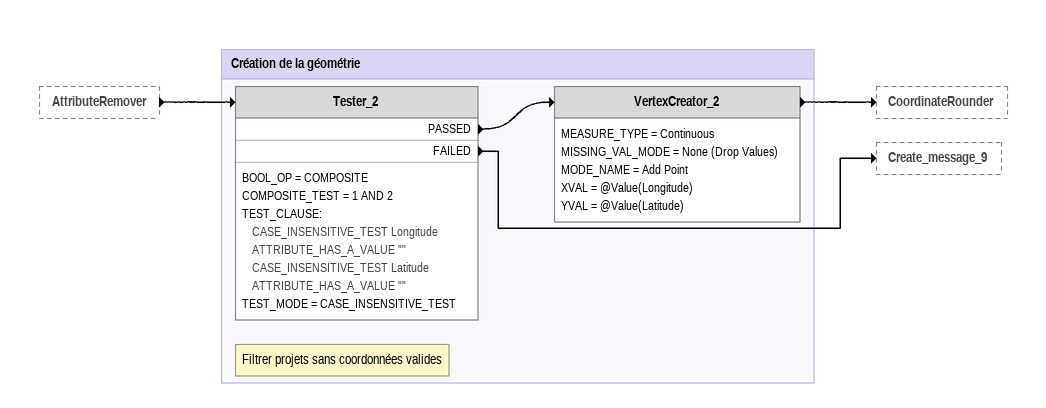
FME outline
AttributeRemover [outside]
    -> Tester_2

Bookmark: Création de la géométrie
Note: Filtrer projets sans coordonnées valides
Tester_2
    BOOL_OP = COMPOSITE
    COMPOSITE_TEST = 1 AND 2
    TEST_CLAUSE:
      CASE_INSENSITIVE_TEST Longitude ATTRIBUTE_HAS_A_VALUE ""
      CASE_INSENSITIVE_TEST Latitude ATTRIBUTE_HAS_A_VALUE ""
    TEST_MODE = CASE_INSENSITIVE_TEST
    PASSED -> VertexCreator_2
    FAILED -> Create_message_9
VertexCreator_2
    MEASURE_TYPE = Continuous
    MISSING_VAL_MODE = None (Drop Values)
    MODE_NAME = Add Point
    XVAL = @Value(Longitude)
    YVAL = @Value(Latitude)
    -> CoordinateRounder
